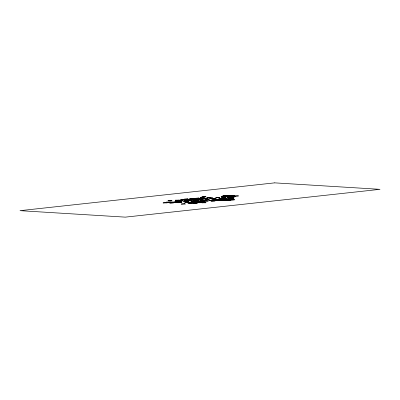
<?xml version="1.0" encoding="UTF-8"?>
<svg xmlns="http://www.w3.org/2000/svg" width="400" height="400" viewBox="0 0 400 400"><rect width="100%" height="100%" fill="white"/><g stroke="black" fill="none" stroke-linecap="round" stroke-linejoin="round"><path stroke-width="0.6" d="M200.145 198.91L193.335 199.655L192.6 199.315L196.005 198.945L200.145 198.91L200.88 199.245L193.13 199.67L193.865 200.005L197.27 199.635M168.285 202.425L171.69 202.055L175.835 202.015L176.57 202.355L169.025 202.76L168.285 202.425L176.57 202.355M233.645 195.62L230.24 195.99L238.525 195.92L230.98 196.325L229.505 195.655L233.645 195.62L235.12 196.29M169.025 202.76L175.835 202.015M230.98 196.325L234.385 195.955M191.495 202.09L194.9 201.715L197.165 202.73L201.325 202.715L199.835 202.02L196.43 202.395M195.695 202.06L192.09 202.44L191.35 202.1L204.825 201.915L204.09 201.58L200.685 201.95M195.94 202.02L199.345 201.65L200.085 201.985M223.84 199.325L227.245 198.95L227.98 199.29L223.095 199.41L223.835 199.745L227.24 199.375M196.915 202.775L193.51 203.145L192.77 202.81L196.97 202.75L196.235 202.415L192.66 202.785L191.925 202.45L196.065 202.41M197.165 202.73L200.59 202.38L192.29 202.43M200.675 202.365L204.08 201.995M224.015 199.765L227.42 199.395L228.16 199.73L223.985 199.815L224.72 200.15L228.125 199.78M222.695 199.445L224.17 200.12L220.765 200.49L219.29 199.82M229.805 196.035L225.66 196.07L226.4 196.405L230.04 196.08L230.78 196.415L226.635 196.45M192.6 199.315L200.88 199.245M224.17 200.12L215.885 200.19L222.795 199.41L218.32 199.38L221.725 199.01L222.46 199.345M191.97 202.89L187.83 202.925L188.565 203.26L192.41 202.87L193.15 203.205L189.005 203.24M218.655 199.445L219.39 199.785M219.07 199.805L218.335 199.47L214.93 199.84L223.43 199.785L216.245 200.6L220.39 200.565L219.65 200.225M215.15 199.855L216.62 200.525M196.005 198.945L197.475 199.615M171.69 202.055L173.165 202.725M274.68 182.86L20 210.67L125.32 217.14L380 189.33L274.68 182.86M205.27 196.51L201.865 196.88L206.005 196.845L205.27 196.51M171.315 200.45L167.91 200.82L172.05 200.785L171.315 200.45M187.515 198.835L184.11 199.21L188.25 199.175L187.515 198.835M192.935 198.425L189.53 198.795L193.67 198.76L192.935 198.425M183.73 199.54L180.325 199.91L184.465 199.875L183.73 199.54M198.64 197.975L195.235 198.345L199.375 198.31L198.64 197.975M179.475 200.13L176.07 200.5L175.335 200.165L179.475 200.13M204.32 197.46L200.915 197.83L200.18 197.495L204.32 197.46M181.885 200.165L178.475 200.54L182.62 200.5L181.885 200.165M190.435 199.37L187.03 199.745L186.29 199.405L190.435 199.37M198.41 198.52L191.59 199.275L190.85 198.94L198.41 198.52M187.705 199.76L184.3 200.13L188.44 200.095L187.705 199.76M199.275 198.515L195.87 198.89L200.01 198.855L199.275 198.515M203.795 197.96L200.39 198.33L204.535 198.295L203.795 197.96M192.2 199.32L188.795 199.69L192.935 199.655L192.2 199.32M226.96 195.625L223.555 196L222.82 195.665L226.96 195.625M179.955 200.825L176.55 201.195L175.81 200.86L179.955 200.825M210.945 197.51L207.54 197.88L206.805 197.545L210.945 197.51M224.455 196.08L221.05 196.45L225.195 196.415L224.455 196.08M170.565 202.05L167.16 202.425L166.425 202.085L170.565 202.05M166.445 202.54L163.04 202.915L167.18 202.875L166.445 202.54M192.755 199.71L189.35 200.08L188.615 199.745L192.755 199.71M204.44 198.44L201.035 198.815L200.3 198.48L204.44 198.44M229.3 195.655L225.895 196.03L230.035 195.995L229.3 195.655M188.77 200.24L185.365 200.615L189.505 200.575L188.77 200.24M192.845 199.77L189.44 200.14L193.585 200.105L192.845 199.77M207.025 198.3L203.615 198.67L207.76 198.635L207.025 198.3M179.1 201.395L175.695 201.77L174.96 201.435L179.1 201.395M180.75 201.41L177.345 201.78L181.485 201.745L180.75 201.41M212.59 197.925L209.185 198.3L208.45 197.965L212.59 197.925M224.685 196.61L221.28 196.98L225.42 196.945L224.685 196.61M197.56 199.63L194.155 200L198.295 199.965L197.56 199.63M201.235 199.235L197.83 199.605L201.97 199.57L201.235 199.235M204.985 198.82L201.58 199.195L200.845 198.86L204.985 198.82M186.845 200.93L183.44 201.305L182.705 200.97L186.845 200.93M219.83 197.37L216.425 197.74L215.69 197.405L219.83 197.37M180.56 201.9L177.155 202.27L176.415 201.935L180.56 201.9M173.74 202.795L170.335 203.17L169.6 202.835L173.74 202.795M181.085 201.93L177.68 202.3L181.825 202.265L181.085 201.93M198.6 200.045L195.195 200.415L194.46 200.08L198.6 200.045M230.835 196.505L227.43 196.88L226.695 196.54L230.835 196.505M202.745 199.67L199.34 200.04L198.605 199.705L202.745 199.67M198.445 200.23L195.04 200.6L199.18 200.565L198.445 200.23M214.87 198.49L211.465 198.86L210.73 198.525L214.87 198.49M230.29 196.8L226.885 197.175L231.03 197.135L230.29 196.8M188.76 201.45L185.355 201.82L184.615 201.485L188.76 201.45M235.825 196.365L232.42 196.735L231.68 196.4L235.825 196.365M181.405 202.375L178 202.75L177.265 202.41L181.405 202.375M208.63 199.37L205.225 199.74L209.37 199.705L208.63 199.37M215.665 198.66L212.26 199.03L216.405 198.995L215.665 198.66M195.2 201.005L191.795 201.375L191.06 201.04L195.2 201.005M225.84 197.63L222.435 198.005L221.7 197.67L225.84 197.63M204.375 200.115L200.97 200.485L200.235 200.15L204.375 200.115M197.885 200.855L194.48 201.225L198.625 201.19L197.885 200.855M188.735 202.005L185.33 202.38L184.595 202.04L188.735 202.005M222.89 198.355L219.485 198.73L218.75 198.39L222.89 198.355M206.195 200.24L202.79 200.61L206.935 200.575L206.195 200.24M233.435 197.235L230.03 197.61L234.17 197.575L233.435 197.235M190.475 202.07L187.07 202.44L191.21 202.405L190.475 202.07M225.605 198.345L222.2 198.715L226.34 198.68L225.605 198.345M204.345 200.81L200.94 201.18L200.205 200.845L204.345 200.81M218.01 199.37L214.605 199.74L213.87 199.405L218.01 199.37M199.595 201.485L196.19 201.855L195.455 201.52L199.595 201.485M214.29 199.86L210.885 200.23L215.03 200.195L214.29 199.86M191.395 202.465L187.99 202.84L187.255 202.505L191.395 202.465M231.625 198.04L228.22 198.415L227.485 198.08L231.625 198.04M207.46 200.81L204.055 201.18L208.2 201.145L207.46 200.81M212.745 200.335L209.34 200.705L208.605 200.37L212.745 200.335M232.615 198.22L229.21 198.59L233.35 198.555L232.615 198.22M226.825 198.925L223.42 199.295L222.68 198.96L226.825 198.925M204.295 201.455L200.89 201.83L200.15 201.49L204.295 201.455M214.515 200.335L211.11 200.705L215.25 200.67L214.515 200.335M184.585 203.695L181.18 204.07L185.32 204.035L184.585 203.695M233.115 198.71L229.71 199.08L228.97 198.745L233.115 198.71M196.63 202.87L193.225 203.24L197.365 203.205L196.63 202.87M233.445 198.865L230.04 199.235L234.18 199.2L233.445 198.865M215.07 200.905L211.66 201.275L210.925 200.94L215.07 200.905M204.945 202.35L201.54 202.725L200.805 202.385L204.945 202.35M224.42 200.23L221.015 200.6L225.155 200.565L224.42 200.23M205.315 202.43L201.91 202.805L206.055 202.77L205.315 202.43M228.77 199.825L225.365 200.2L229.505 200.16L228.77 199.825M233.33 199.355L229.925 199.725L229.19 199.39L233.33 199.355M234.46 199.805L231.05 200.175L230.315 199.84L234.46 199.805M230.53 200.32L227.125 200.69L226.39 200.355L230.53 200.32"/></g></svg>
